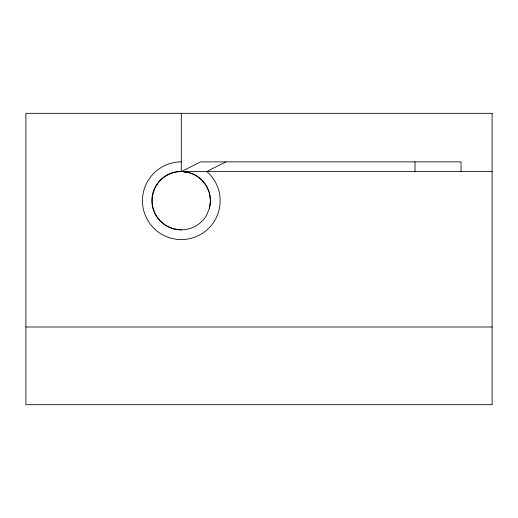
<?xml version="1.0" encoding="UTF-8"?>
<svg xmlns="http://www.w3.org/2000/svg" width="518" height="518" viewBox="0 0 518 518"><rect width="100%" height="100%" fill="white"/><g stroke="black" fill="none" stroke-linecap="round" stroke-linejoin="round"><path stroke-width="0.78" d="M209.447 208.268L210.438 200.725L209.447 193.182L206.442 186.001L201.793 179.947L195.869 175.492C189.18 171.982 181.235 170.422 173.757 172.578A29.137 29.137 0 0 0 158.184 218.46A29.137 29.137 0 0 0 206.533 215.294L209.447 208.268A29.137 29.137 0 0 0 181.3 171.587L181.3 113.312M225.939 161.875L206.598 171.587L208.773 173.252A38.85 38.85 0 0 1 200.725 234.369A38.85 38.85 0 0 1 143.771 210.781A38.85 38.85 0 0 1 181.3 161.875M492.1 171.587L181.3 171.587L200.641 161.875L461.046 161.875L461.046 171.587M181.3 229.862L173.556 228.865L166.498 225.945L160.444 221.296A29.241 29.241 0 0 1 181.119 171.38L182.206 171.555M25.9 326.987L492.1 326.987M182.679 171.587L188.843 172.578M415.002 161.875L415.002 171.587M492.1 113.312L25.9 113.312L25.9 404.688L492.1 404.688L492.1 113.312"/></g></svg>
